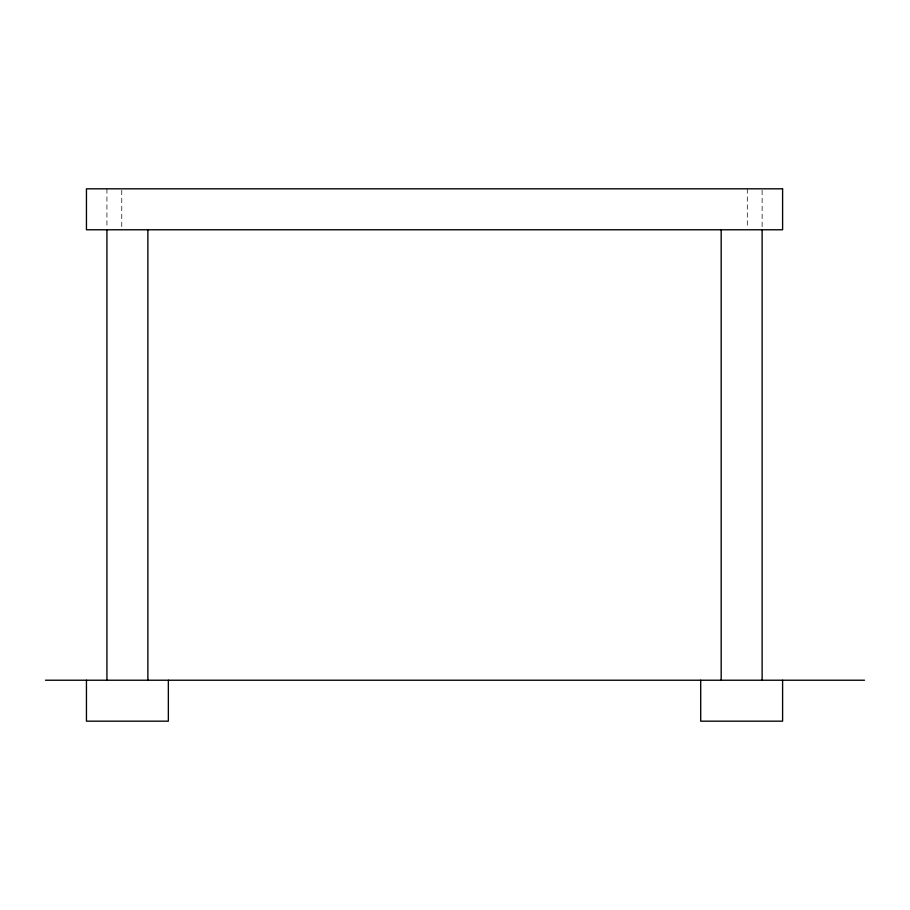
<?xml version="1.0" encoding="UTF-8"?>
<svg xmlns="http://www.w3.org/2000/svg" width="910" height="910" viewBox="0 0 910 910"><rect width="100%" height="100%" fill="white"/><g stroke="black" fill="none" stroke-linecap="round" stroke-linejoin="round"><path stroke-width="0.68" stroke-dasharray="4.55 3.41" d="M762.125 190.236L762.125 226.954M747.292 188.825L747.292 226.954M121.758 190.236L121.758 226.954M106.925 188.825L106.925 226.954"/><path stroke-width="1.36" d="M45.5 680.225L864.5 680.225M782.6 680.225L782.6 721.175L700.7 721.175L700.7 680.225M762.125 229.775L762.125 680.225M721.175 229.775L721.175 680.225M168.35 680.225L168.35 721.175L86.45 721.175L86.45 680.225M147.875 229.775L147.875 680.225M106.925 229.775L106.925 680.225M782.6 188.825L86.45 188.825L86.45 229.775L782.6 229.775L782.6 188.825"/></g></svg>
